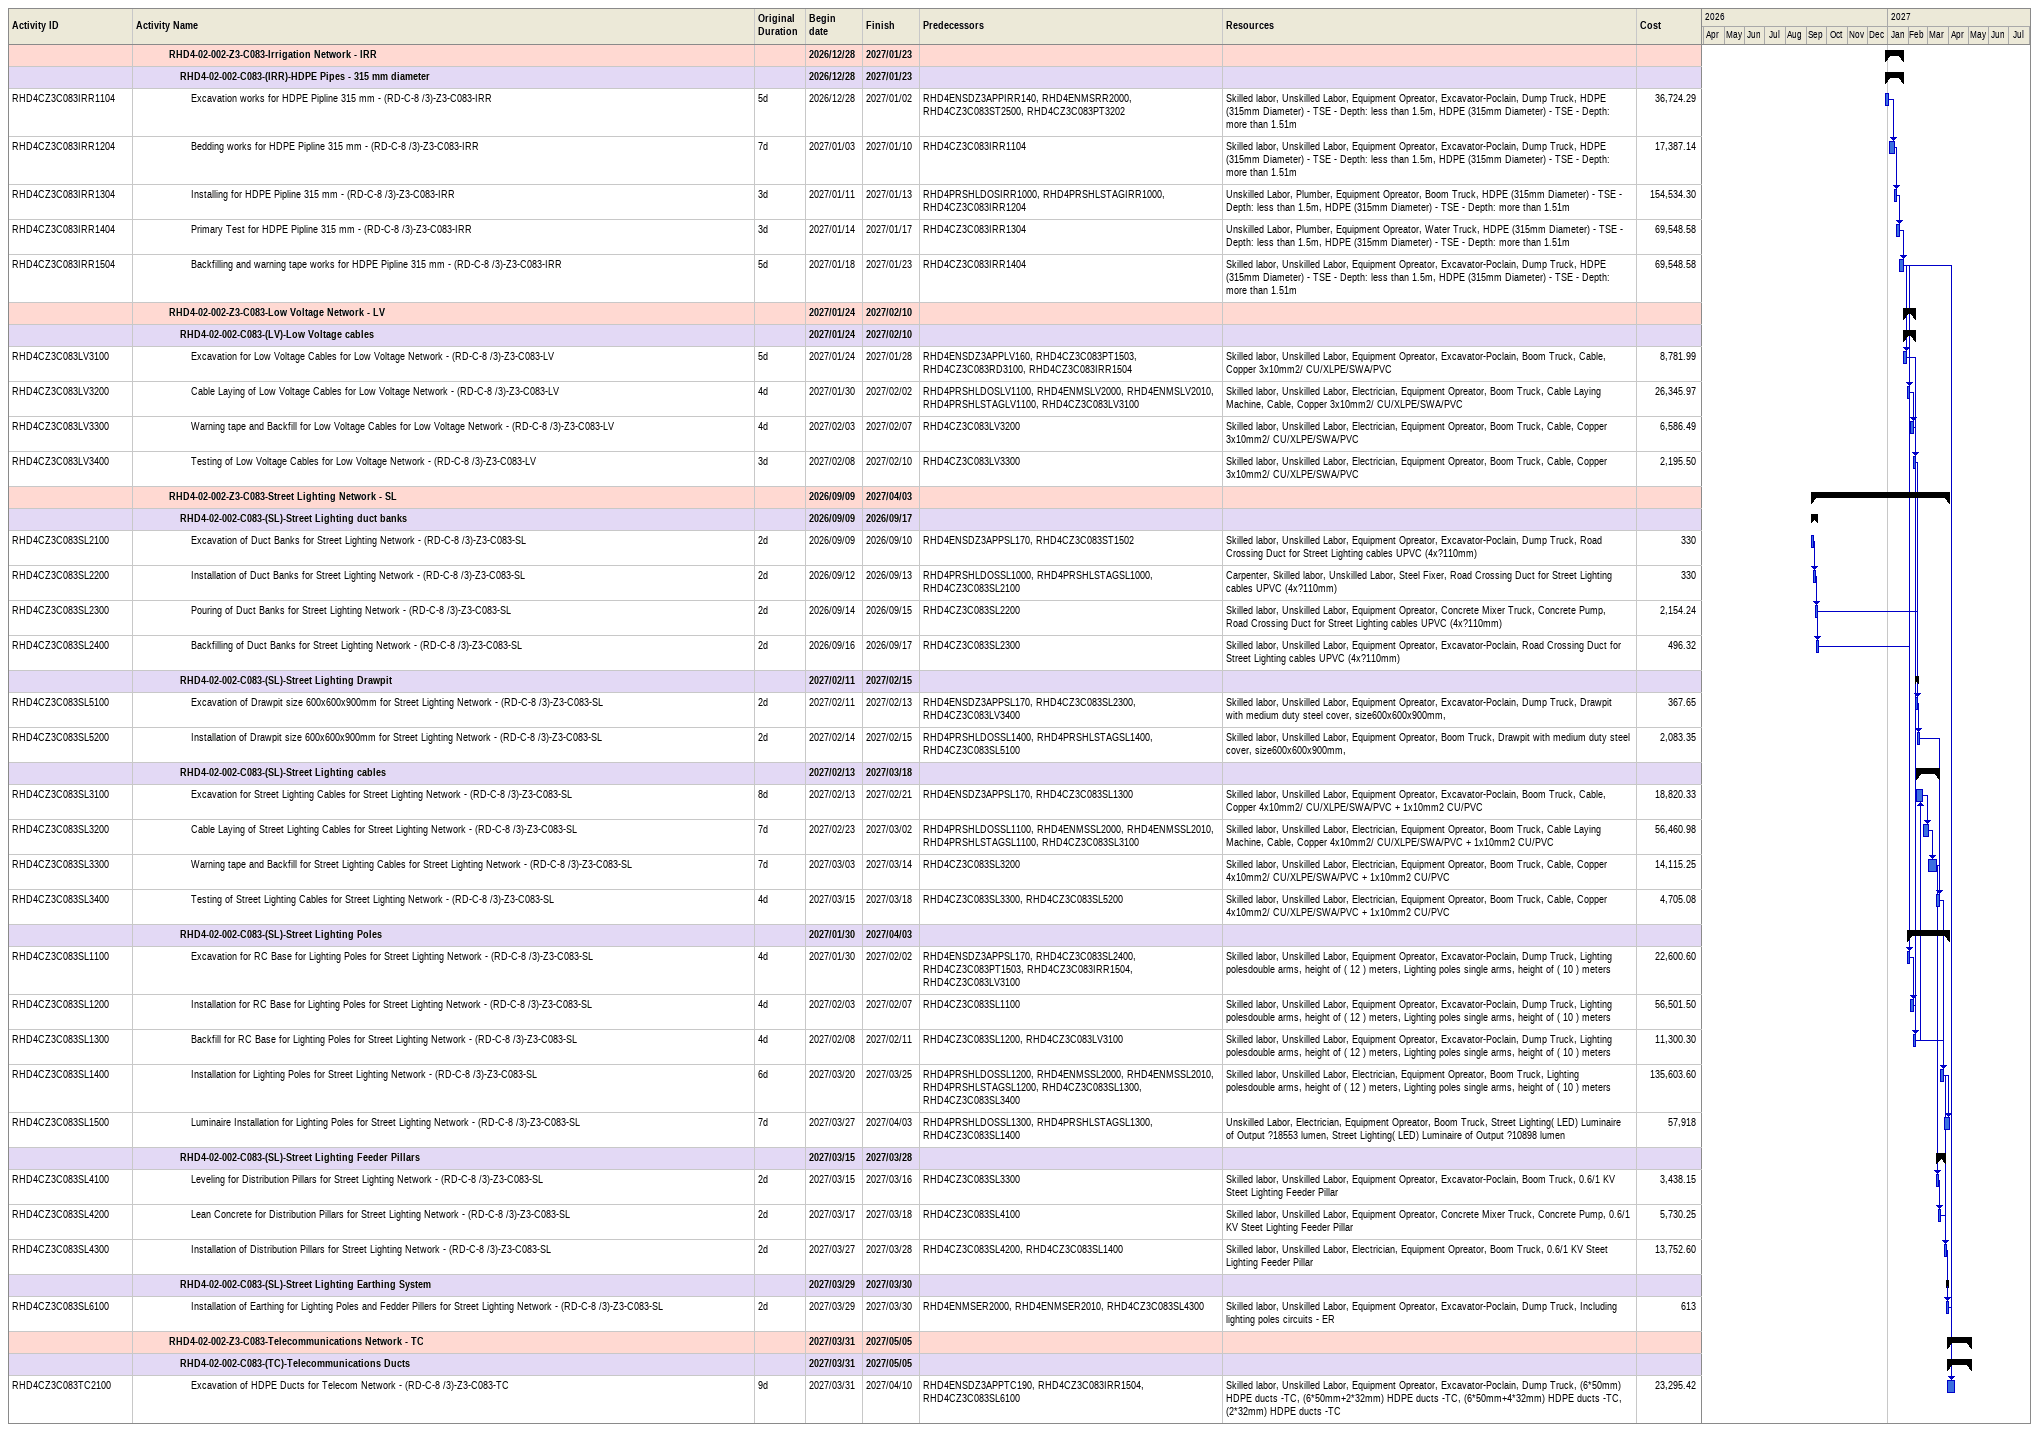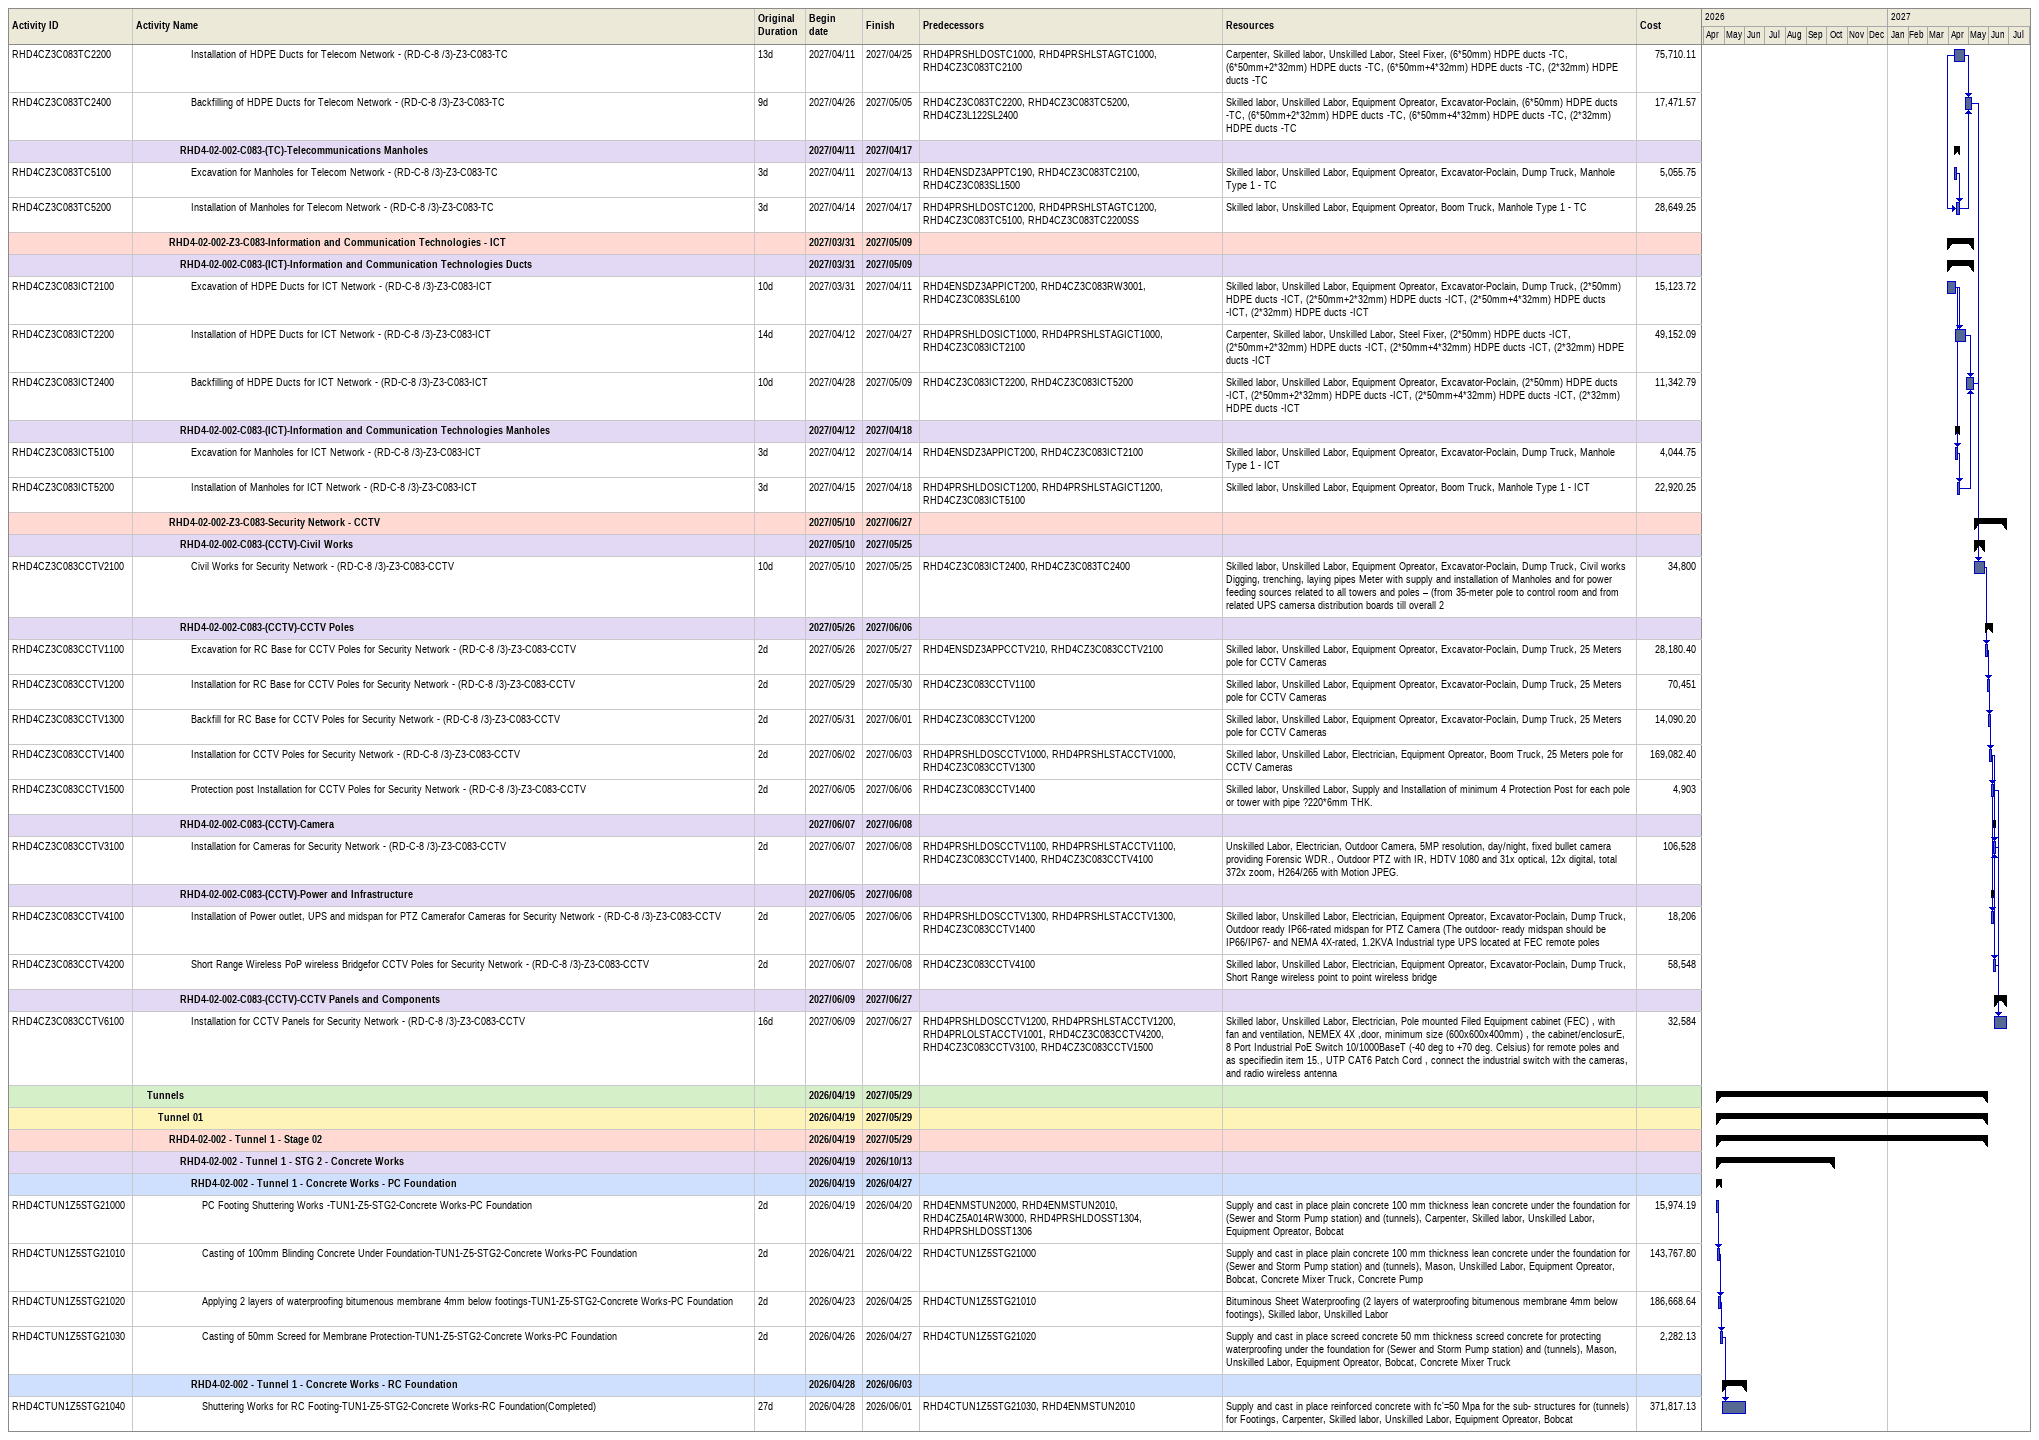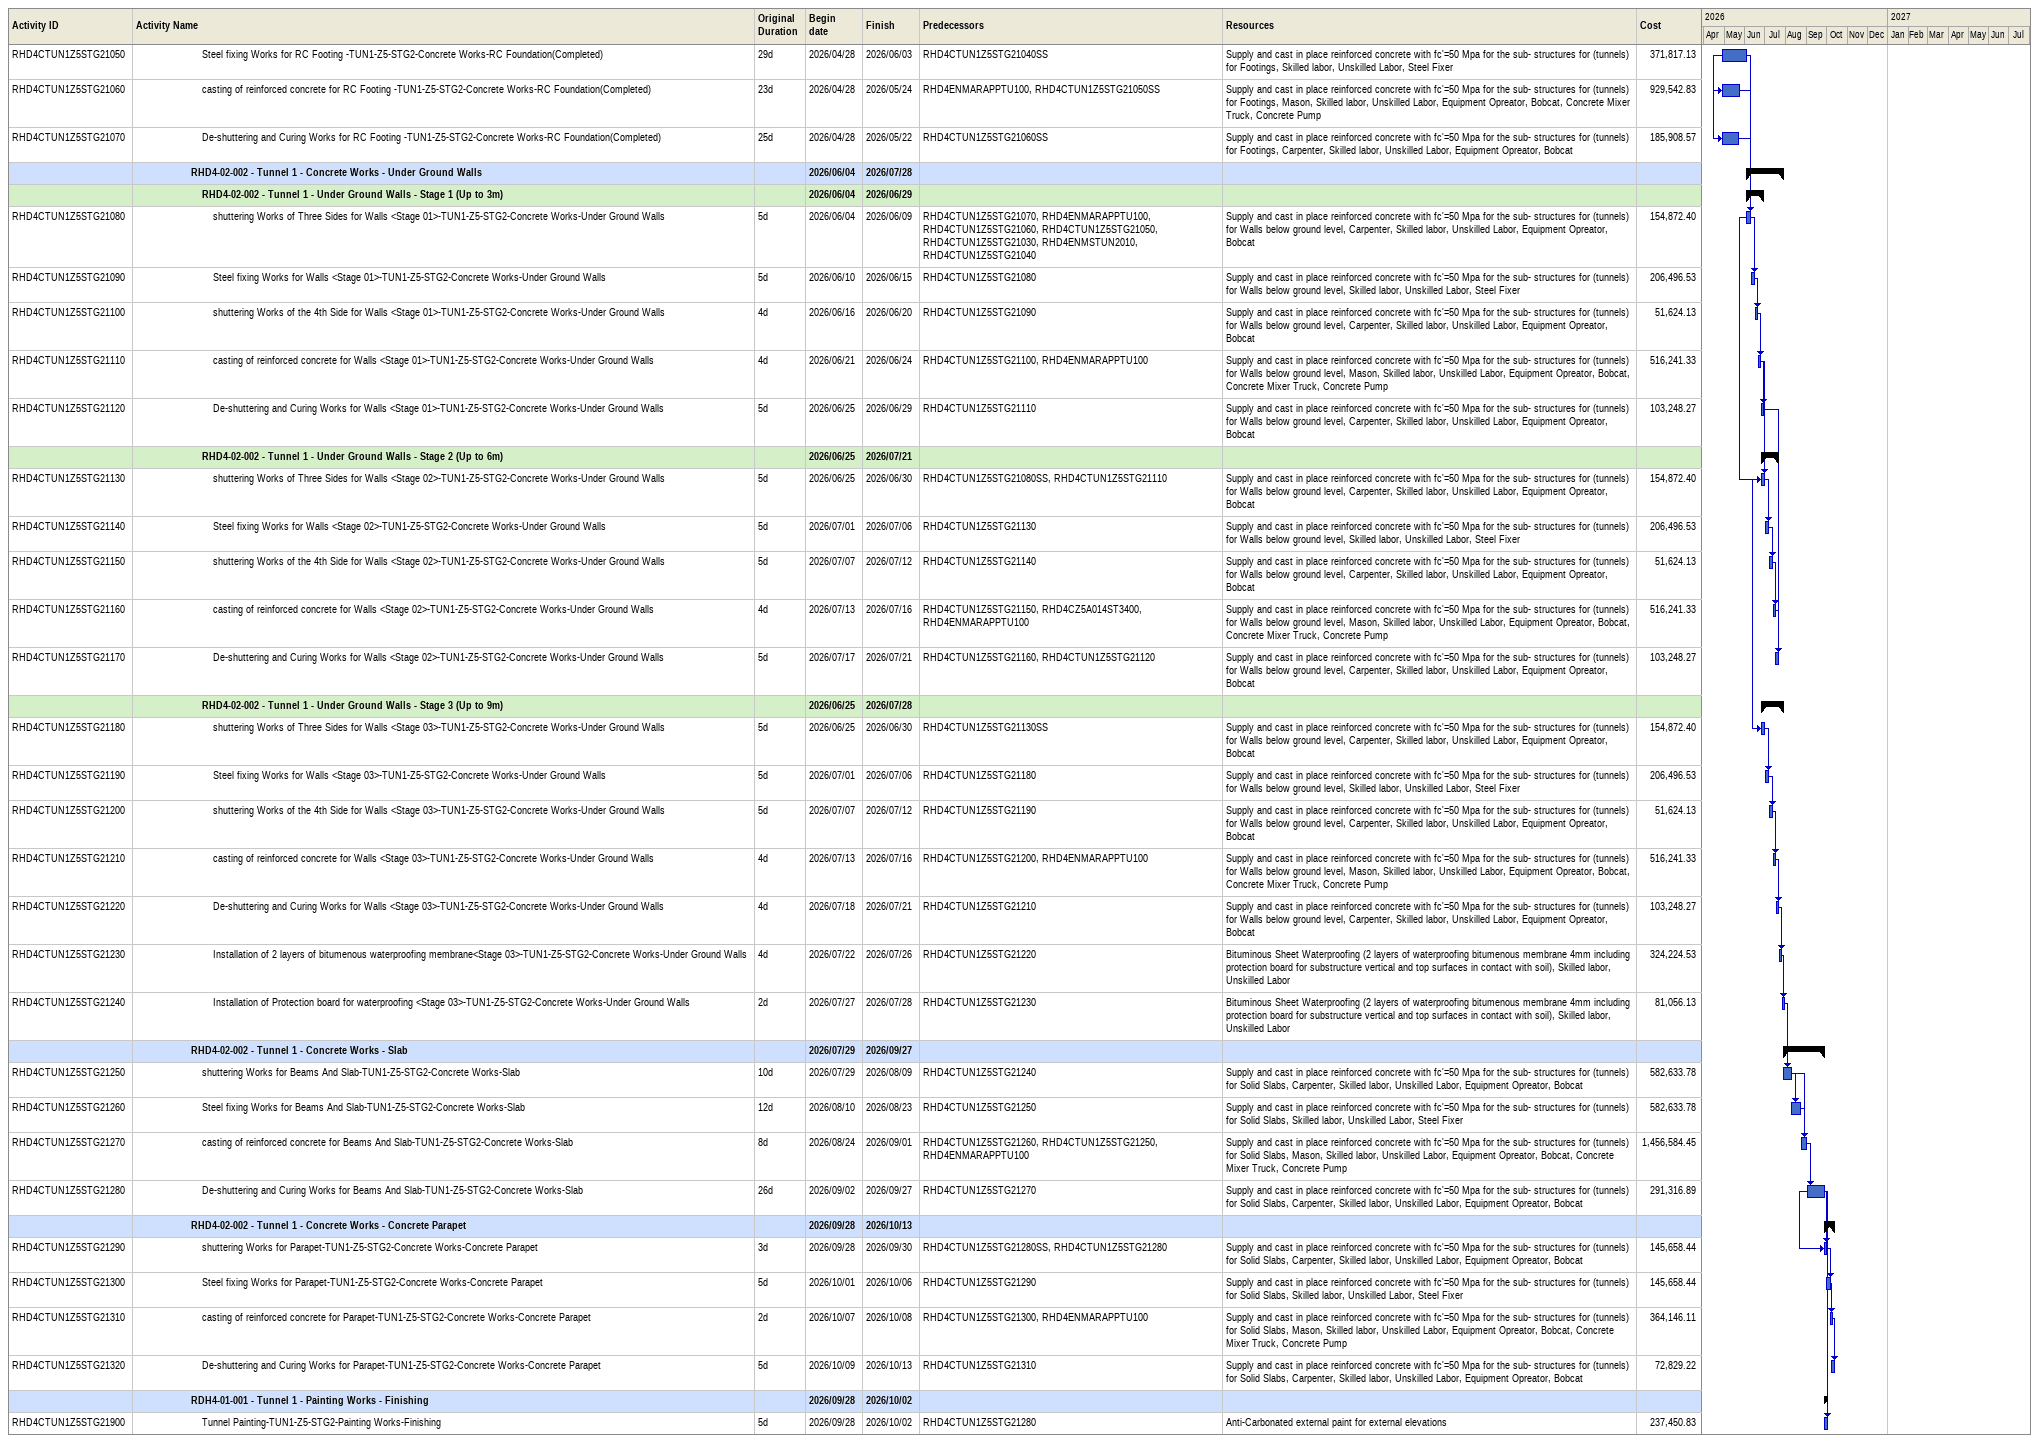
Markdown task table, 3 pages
| ID | Level | Task | Original duration | Start | Finish | Predecessors | Resources | Cost |
|---|---|---|---|---|---|---|---|---|
|  | 4 | **RHD4-02-002-Z3-C083-Irrigation Network - IRR** |  | 2026-12-28 | 2027-01-23 |  |  |  |
|  | 5 | **RHD4-02-002-C083-(IRR)-HDPE Pipes - 315 mm diameter** |  | 2026-12-28 | 2027-01-23 |  |  |  |
| RHD4CZ3C083IRR1104 | 6 | Excavation works for HDPE Pipline 315 mm - (RD-C-8 /3)-Z3-C083-IRR | 5d | 2026-12-28 | 2027-01-02 | RHD4ENSDZ3APPIRR140, RHD4ENMSRR2000, RHD4CZ3C083ST2500, RHD4CZ3C083PT3202 | Skilled labor, Unskilled Labor, Equipment Opreator, Excavator-Poclain, Dump Truck, HDPE (315mm Diameter) - TSE - Depth: less than 1.5m, HDPE (315mm Diameter) - TSE - Depth: more than 1.51m | 36724.29 |
| RHD4CZ3C083IRR1204 | 6 | Bedding works for HDPE Pipline 315 mm - (RD-C-8 /3)-Z3-C083-IRR | 7d | 2027-01-03 | 2027-01-10 | RHD4CZ3C083IRR1104 | Skilled labor, Unskilled Labor, Equipment Opreator, Excavator-Poclain, Dump Truck, HDPE (315mm Diameter) - TSE - Depth: less than 1.5m, HDPE (315mm Diameter) - TSE - Depth: more than 1.51m | 17387.14 |
| RHD4CZ3C083IRR1304 | 6 | Installing for HDPE Pipline 315 mm - (RD-C-8 /3)-Z3-C083-IRR | 3d | 2027-01-11 | 2027-01-13 | RHD4PRSHLDOSIRR1000, RHD4PRSHLSTAGIRR1000, RHD4CZ3C083IRR1204 | Unskilled Labor, Plumber, Equipment Opreator, Boom Truck, HDPE (315mm Diameter) - TSE - Depth: less than 1.5m, HDPE (315mm Diameter) - TSE - Depth: more than 1.51m | 154534.30 |
| RHD4CZ3C083IRR1404 | 6 | Primary Test for HDPE Pipline 315 mm - (RD-C-8 /3)-Z3-C083-IRR | 3d | 2027-01-14 | 2027-01-17 | RHD4CZ3C083IRR1304 | Unskilled Labor, Plumber, Equipment Opreator, Water Truck, HDPE (315mm Diameter) - TSE - Depth: less than 1.5m, HDPE (315mm Diameter) - TSE - Depth: more than 1.51m | 69548.58 |
| RHD4CZ3C083IRR1504 | 6 | Backfilling and warning tape works for HDPE Pipline 315 mm - (RD-C-8 /3)-Z3-C083-IRR | 5d | 2027-01-18 | 2027-01-23 | RHD4CZ3C083IRR1404 | Skilled labor, Unskilled Labor, Equipment Opreator, Excavator-Poclain, Dump Truck, HDPE (315mm Diameter) - TSE - Depth: less than 1.5m, HDPE (315mm Diameter) - TSE - Depth: more than 1.51m | 69548.58 |
|  | 4 | **RHD4-02-002-Z3-C083-Low Voltage Network - LV** |  | 2027-01-24 | 2027-02-10 |  |  |  |
|  | 5 | **RHD4-02-002-C083-(LV)-Low Voltage cables** |  | 2027-01-24 | 2027-02-10 |  |  |  |
| RHD4CZ3C083LV3100 | 6 | Excavation for Low Voltage Cables for Low Voltage Network - (RD-C-8 /3)-Z3-C083-LV | 5d | 2027-01-24 | 2027-01-28 | RHD4ENSDZ3APPLV160, RHD4CZ3C083PT1503, RHD4CZ3C083RD3100, RHD4CZ3C083IRR1504 | Skilled labor, Unskilled Labor, Equipment Opreator, Excavator-Poclain, Boom Truck, Cable, Copper 3x10mm2/ CU/XLPE/SWA/PVC | 8781.99 |
| RHD4CZ3C083LV3200 | 6 | Cable Laying of Low Voltage Cables for Low Voltage Network - (RD-C-8 /3)-Z3-C083-LV | 4d | 2027-01-30 | 2027-02-02 | RHD4PRSHLDOSLV1100, RHD4ENMSLV2000, RHD4ENMSLV2010, RHD4PRSHLSTAGLV1100, RHD4CZ3C083LV3100 | Skilled labor, Unskilled Labor, Electrician, Equipment Opreator, Boom Truck, Cable Laying Machine, Cable, Copper 3x10mm2/ CU/XLPE/SWA/PVC | 26345.97 |
| RHD4CZ3C083LV3300 | 6 | Warning tape and Backfill for Low Voltage Cables for Low Voltage Network - (RD-C-8 /3)-Z3-C083-LV | 4d | 2027-02-03 | 2027-02-07 | RHD4CZ3C083LV3200 | Skilled labor, Unskilled Labor, Electrician, Equipment Opreator, Boom Truck, Cable, Copper 3x10mm2/ CU/XLPE/SWA/PVC | 6586.49 |
| RHD4CZ3C083LV3400 | 6 | Testing of Low Voltage Cables for Low Voltage Network - (RD-C-8 /3)-Z3-C083-LV | 3d | 2027-02-08 | 2027-02-10 | RHD4CZ3C083LV3300 | Skilled labor, Unskilled Labor, Electrician, Equipment Opreator, Boom Truck, Cable, Copper 3x10mm2/ CU/XLPE/SWA/PVC | 2195.50 |
|  | 4 | **RHD4-02-002-Z3-C083-Street Lighting Network - SL** |  | 2026-09-09 | 2027-04-03 |  |  |  |
|  | 5 | **RHD4-02-002-C083-(SL)-Street Lighting duct banks** |  | 2026-09-09 | 2026-09-17 |  |  |  |
| RHD4CZ3C083SL2100 | 6 | Excavation of Duct Banks for Street Lighting Network - (RD-C-8 /3)-Z3-C083-SL | 2d | 2026-09-09 | 2026-09-10 | RHD4ENSDZ3APPSL170, RHD4CZ3C083ST1502 | Skilled labor, Unskilled Labor, Equipment Opreator, Excavator-Poclain, Dump Truck, Road Crossing Duct for Street Lighting cables UPVC (4x?110mm) | 330 |
| RHD4CZ3C083SL2200 | 6 | Installation of Duct Banks for Street Lighting Network - (RD-C-8 /3)-Z3-C083-SL | 2d | 2026-09-12 | 2026-09-13 | RHD4PRSHLDOSSL1000, RHD4PRSHLSTAGSL1000, RHD4CZ3C083SL2100 | Carpenter, Skilled labor, Unskilled Labor, Steel Fixer, Road Crossing Duct for Street Lighting cables UPVC (4x?110mm) | 330 |
| RHD4CZ3C083SL2300 | 6 | Pouring of Duct Banks for Street Lighting Network - (RD-C-8 /3)-Z3-C083-SL | 2d | 2026-09-14 | 2026-09-15 | RHD4CZ3C083SL2200 | Skilled labor, Unskilled Labor, Equipment Opreator, Concrete Mixer Truck, Concrete Pump, Road Crossing Duct for Street Lighting cables UPVC (4x?110mm) | 2154.24 |
| RHD4CZ3C083SL2400 | 6 | Backfilling of Duct Banks for Street Lighting Network - (RD-C-8 /3)-Z3-C083-SL | 2d | 2026-09-16 | 2026-09-17 | RHD4CZ3C083SL2300 | Skilled labor, Unskilled Labor, Equipment Opreator, Excavator-Poclain, Road Crossing Duct for Street Lighting cables UPVC (4x?110mm) | 496.32 |
|  | 5 | **RHD4-02-002-C083-(SL)-Street Lighting Drawpit** |  | 2027-02-11 | 2027-02-15 |  |  |  |
| RHD4CZ3C083SL5100 | 6 | Excavation of Drawpit size 600x600x900mm for Street Lighting Network - (RD-C-8 /3)-Z3-C083-SL | 2d | 2027-02-11 | 2027-02-13 | RHD4ENSDZ3APPSL170, RHD4CZ3C083SL2300, RHD4CZ3C083LV3400 | Skilled labor, Unskilled Labor, Equipment Opreator, Excavator-Poclain, Dump Truck, Drawpit with medium duty steel cover, size600x600x900mm, | 367.65 |
| RHD4CZ3C083SL5200 | 6 | Installation of Drawpit size 600x600x900mm for Street Lighting Network - (RD-C-8 /3)-Z3-C083-SL | 2d | 2027-02-14 | 2027-02-15 | RHD4PRSHLDOSSL1400, RHD4PRSHLSTAGSL1400, RHD4CZ3C083SL5100 | Skilled labor, Unskilled Labor, Equipment Opreator, Boom Truck, Drawpit with medium duty steel cover, size600x600x900mm, | 2083.35 |
|  | 5 | **RHD4-02-002-C083-(SL)-Street Lighting cables** |  | 2027-02-13 | 2027-03-18 |  |  |  |
| RHD4CZ3C083SL3100 | 6 | Excavation for Street Lighting Cables for Street Lighting Network - (RD-C-8 /3)-Z3-C083-SL | 8d | 2027-02-13 | 2027-02-21 | RHD4ENSDZ3APPSL170, RHD4CZ3C083SL1300 | Skilled labor, Unskilled Labor, Equipment Opreator, Excavator-Poclain, Boom Truck, Cable, Copper 4x10mm2/ CU/XLPE/SWA/PVC + 1x10mm2 CU/PVC | 18820.33 |
| RHD4CZ3C083SL3200 | 6 | Cable Laying of Street Lighting Cables for Street Lighting Network - (RD-C-8 /3)-Z3-C083-SL | 7d | 2027-02-23 | 2027-03-02 | RHD4PRSHLDOSSL1100, RHD4ENMSSL2000, RHD4ENMSSL2010, RHD4PRSHLSTAGSL1100, RHD4CZ3C083SL3100 | Skilled labor, Unskilled Labor, Electrician, Equipment Opreator, Boom Truck, Cable Laying Machine, Cable, Copper 4x10mm2/ CU/XLPE/SWA/PVC + 1x10mm2 CU/PVC | 56460.98 |
| RHD4CZ3C083SL3300 | 6 | Warning tape and Backfill for Street Lighting Cables for Street Lighting Network - (RD-C-8 /3)-Z3-C083-SL | 7d | 2027-03-03 | 2027-03-14 | RHD4CZ3C083SL3200 | Skilled labor, Unskilled Labor, Electrician, Equipment Opreator, Boom Truck, Cable, Copper 4x10mm2/ CU/XLPE/SWA/PVC + 1x10mm2 CU/PVC | 14115.25 |
| RHD4CZ3C083SL3400 | 6 | Testing of Street Lighting Cables for Street Lighting Network - (RD-C-8 /3)-Z3-C083-SL | 4d | 2027-03-15 | 2027-03-18 | RHD4CZ3C083SL3300, RHD4CZ3C083SL5200 | Skilled labor, Unskilled Labor, Electrician, Equipment Opreator, Boom Truck, Cable, Copper 4x10mm2/ CU/XLPE/SWA/PVC + 1x10mm2 CU/PVC | 4705.08 |
|  | 5 | **RHD4-02-002-C083-(SL)-Street Lighting Poles** |  | 2027-01-30 | 2027-04-03 |  |  |  |
| RHD4CZ3C083SL1100 | 6 | Excavation for RC Base for Lighting Poles for Street Lighting Network - (RD-C-8 /3)-Z3-C083-SL | 4d | 2027-01-30 | 2027-02-02 | RHD4ENSDZ3APPSL170, RHD4CZ3C083SL2400, RHD4CZ3C083PT1503, RHD4CZ3C083IRR1504, RHD4CZ3C083LV3100 | Skilled labor, Unskilled Labor, Equipment Opreator, Excavator-Poclain, Dump Truck, Lighting polesdouble arms, height of ( 12 ) meters, Lighting poles single arms, height of ( 10 ) meters | 22600.60 |
| RHD4CZ3C083SL1200 | 6 | Installation for RC Base for Lighting Poles for Street Lighting Network - (RD-C-8 /3)-Z3-C083-SL | 4d | 2027-02-03 | 2027-02-07 | RHD4CZ3C083SL1100 | Skilled labor, Unskilled Labor, Equipment Opreator, Excavator-Poclain, Dump Truck, Lighting polesdouble arms, height of ( 12 ) meters, Lighting poles single arms, height of ( 10 ) meters | 56501.50 |
| RHD4CZ3C083SL1300 | 6 | Backfill for RC Base for Lighting Poles for Street Lighting Network - (RD-C-8 /3)-Z3-C083-SL | 4d | 2027-02-08 | 2027-02-11 | RHD4CZ3C083SL1200, RHD4CZ3C083LV3100 | Skilled labor, Unskilled Labor, Equipment Opreator, Excavator-Poclain, Dump Truck, Lighting polesdouble arms, height of ( 12 ) meters, Lighting poles single arms, height of ( 10 ) meters | 11300.30 |
| RHD4CZ3C083SL1400 | 6 | Installation for Lighting Poles for Street Lighting Network - (RD-C-8 /3)-Z3-C083-SL | 6d | 2027-03-20 | 2027-03-25 | RHD4PRSHLDOSSL1200, RHD4ENMSSL2000, RHD4ENMSSL2010, RHD4PRSHLSTAGSL1200, RHD4CZ3C083SL1300, RHD4CZ3C083SL3400 | Skilled labor, Unskilled Labor, Electrician, Equipment Opreator, Boom Truck, Lighting polesdouble arms, height of ( 12 ) meters, Lighting poles single arms, height of ( 10 ) meters | 135603.60 |
| RHD4CZ3C083SL1500 | 6 | Luminaire Installation for Lighting Poles for Street Lighting Network - (RD-C-8 /3)-Z3-C083-SL | 7d | 2027-03-27 | 2027-04-03 | RHD4PRSHLDOSSL1300, RHD4PRSHLSTAGSL1300, RHD4CZ3C083SL1400 | Unskilled Labor, Electrician, Equipment Opreator, Boom Truck, Street Lighting( LED) Luminaire of Output ?18553 lumen, Street Lighting( LED) Luminaire of Output ?10898 lumen | 57918 |
|  | 5 | **RHD4-02-002-C083-(SL)-Street Lighting Feeder Pillars** |  | 2027-03-15 | 2027-03-28 |  |  |  |
| RHD4CZ3C083SL4100 | 6 | Leveling for Distribution Pillars for Street Lighting Network - (RD-C-8 /3)-Z3-C083-SL | 2d | 2027-03-15 | 2027-03-16 | RHD4CZ3C083SL3300 | Skilled labor, Unskilled Labor, Equipment Opreator, Excavator-Poclain, Boom Truck, 0.6/1 KV Steet Lighting Feeder Pillar | 3438.15 |
| RHD4CZ3C083SL4200 | 6 | Lean Concrete for Distribution Pillars for Street Lighting Network - (RD-C-8 /3)-Z3-C083-SL | 2d | 2027-03-17 | 2027-03-18 | RHD4CZ3C083SL4100 | Skilled labor, Unskilled Labor, Equipment Opreator, Concrete Mixer Truck, Concrete Pump, 0.6/1 KV Steet Lighting Feeder Pillar | 5730.25 |
| RHD4CZ3C083SL4300 | 6 | Installation of Distribution Pillars for Street Lighting Network - (RD-C-8 /3)-Z3-C083-SL | 2d | 2027-03-27 | 2027-03-28 | RHD4CZ3C083SL4200, RHD4CZ3C083SL1400 | Skilled labor, Unskilled Labor, Electrician, Equipment Opreator, Boom Truck, 0.6/1 KV Steet Lighting Feeder Pillar | 13752.60 |
|  | 5 | **RHD4-02-002-C083-(SL)-Street Lighting Earthing System** |  | 2027-03-29 | 2027-03-30 |  |  |  |
| RHD4CZ3C083SL6100 | 6 | Installation of Earthing for Lighting Poles and Fedder Pillers for Street Lighting Network - (RD-C-8 /3)-Z3-C083-SL | 2d | 2027-03-29 | 2027-03-30 | RHD4ENMSER2000, RHD4ENMSER2010, RHD4CZ3C083SL4300 | Skilled labor, Unskilled Labor, Equipment Opreator, Excavator-Poclain, Dump Truck, Including lighting poles circuits - ER | 613 |
|  | 4 | **RHD4-02-002-Z3-C083-Telecommunications Network - TC** |  | 2027-03-31 | 2027-05-05 |  |  |  |
|  | 5 | **RHD4-02-002-C083-(TC)-Telecommunications Ducts** |  | 2027-03-31 | 2027-05-05 |  |  |  |
| RHD4CZ3C083TC2100 | 6 | Excavation of HDPE Ducts for Telecom Network - (RD-C-8 /3)-Z3-C083-TC | 9d | 2027-03-31 | 2027-04-10 | RHD4ENSDZ3APPTC190, RHD4CZ3C083IRR1504, RHD4CZ3C083SL6100 | Skilled labor, Unskilled Labor, Equipment Opreator, Excavator-Poclain, Dump Truck, (6*50mm) HDPE ducts -TC, (6*50mm+2*32mm) HDPE ducts -TC, (6*50mm+4*32mm) HDPE ducts -TC, (2*32mm) HDPE ducts -TC | 23295.42 |
| RHD4CZ3C083TC2200 | 6 | Installation of HDPE Ducts for Telecom Network - (RD-C-8 /3)-Z3-C083-TC | 13d | 2027-04-11 | 2027-04-25 | RHD4PRSHLDOSTC1000, RHD4PRSHLSTAGTC1000, RHD4CZ3C083TC2100 | Carpenter, Skilled labor, Unskilled Labor, Steel Fixer, (6*50mm) HDPE ducts -TC, (6*50mm+2*32mm) HDPE ducts -TC, (6*50mm+4*32mm) HDPE ducts -TC, (2*32mm) HDPE ducts -TC | 75710.11 |
| RHD4CZ3C083TC2400 | 6 | Backfilling of HDPE Ducts for Telecom Network - (RD-C-8 /3)-Z3-C083-TC | 9d | 2027-04-26 | 2027-05-05 | RHD4CZ3C083TC2200, RHD4CZ3C083TC5200, RHD4CZ3L122SL2400 | Skilled labor, Unskilled Labor, Equipment Opreator, Excavator-Poclain, (6*50mm) HDPE ducts -TC, (6*50mm+2*32mm) HDPE ducts -TC, (6*50mm+4*32mm) HDPE ducts -TC, (2*32mm) HDPE ducts -TC | 17471.57 |
|  | 5 | **RHD4-02-002-C083-(TC)-Telecommunications Manholes** |  | 2027-04-11 | 2027-04-17 |  |  |  |
| RHD4CZ3C083TC5100 | 6 | Excavation for Manholes for Telecom Network - (RD-C-8 /3)-Z3-C083-TC | 3d | 2027-04-11 | 2027-04-13 | RHD4ENSDZ3APPTC190, RHD4CZ3C083TC2100, RHD4CZ3C083SL1500 | Skilled labor, Unskilled Labor, Equipment Opreator, Excavator-Poclain, Dump Truck, Manhole Type 1 - TC | 5055.75 |
| RHD4CZ3C083TC5200 | 6 | Installation of Manholes for Telecom Network - (RD-C-8 /3)-Z3-C083-TC | 3d | 2027-04-14 | 2027-04-17 | RHD4PRSHLDOSTC1200, RHD4PRSHLSTAGTC1200, RHD4CZ3C083TC5100, RHD4CZ3C083TC2200SS | Skilled labor, Unskilled Labor, Equipment Opreator, Boom Truck, Manhole Type 1 - TC | 28649.25 |
|  | 4 | **RHD4-02-002-Z3-C083-Information and Communication Technologies - ICT** |  | 2027-03-31 | 2027-05-09 |  |  |  |
|  | 5 | **RHD4-02-002-C083-(ICT)-Information and Communication Technologies Ducts** |  | 2027-03-31 | 2027-05-09 |  |  |  |
| RHD4CZ3C083ICT2100 | 6 | Excavation of HDPE Ducts for ICT Network - (RD-C-8 /3)-Z3-C083-ICT | 10d | 2027-03-31 | 2027-04-11 | RHD4ENSDZ3APPICT200, RHD4CZ3C083RW3001, RHD4CZ3C083SL6100 | Skilled labor, Unskilled Labor, Equipment Opreator, Excavator-Poclain, Dump Truck, (2*50mm) HDPE ducts -ICT, (2*50mm+2*32mm) HDPE ducts -ICT, (2*50mm+4*32mm) HDPE ducts -ICT, (2*32mm) HDPE ducts -ICT | 15123.72 |
| RHD4CZ3C083ICT2200 | 6 | Installation of HDPE Ducts for ICT Network - (RD-C-8 /3)-Z3-C083-ICT | 14d | 2027-04-12 | 2027-04-27 | RHD4PRSHLDOSICT1000, RHD4PRSHLSTAGICT1000, RHD4CZ3C083ICT2100 | Carpenter, Skilled labor, Unskilled Labor, Steel Fixer, (2*50mm) HDPE ducts -ICT, (2*50mm+2*32mm) HDPE ducts -ICT, (2*50mm+4*32mm) HDPE ducts -ICT, (2*32mm) HDPE ducts -ICT | 49152.09 |
| RHD4CZ3C083ICT2400 | 6 | Backfilling of HDPE Ducts for ICT Network - (RD-C-8 /3)-Z3-C083-ICT | 10d | 2027-04-28 | 2027-05-09 | RHD4CZ3C083ICT2200, RHD4CZ3C083ICT5200 | Skilled labor, Unskilled Labor, Equipment Opreator, Excavator-Poclain, (2*50mm) HDPE ducts -ICT, (2*50mm+2*32mm) HDPE ducts -ICT, (2*50mm+4*32mm) HDPE ducts -ICT, (2*32mm) HDPE ducts -ICT | 11342.79 |
|  | 5 | **RHD4-02-002-C083-(ICT)-Information and Communication Technologies Manholes** |  | 2027-04-12 | 2027-04-18 |  |  |  |
| RHD4CZ3C083ICT5100 | 6 | Excavation for Manholes for ICT Network - (RD-C-8 /3)-Z3-C083-ICT | 3d | 2027-04-12 | 2027-04-14 | RHD4ENSDZ3APPICT200, RHD4CZ3C083ICT2100 | Skilled labor, Unskilled Labor, Equipment Opreator, Excavator-Poclain, Dump Truck, Manhole Type 1 - ICT | 4044.75 |
| RHD4CZ3C083ICT5200 | 6 | Installation of Manholes for ICT Network - (RD-C-8 /3)-Z3-C083-ICT | 3d | 2027-04-15 | 2027-04-18 | RHD4PRSHLDOSICT1200, RHD4PRSHLSTAGICT1200, RHD4CZ3C083ICT5100 | Skilled labor, Unskilled Labor, Equipment Opreator, Boom Truck, Manhole Type 1 - ICT | 22920.25 |
|  | 4 | **RHD4-02-002-Z3-C083-Security Network - CCTV** |  | 2027-05-10 | 2027-06-27 |  |  |  |
|  | 5 | **RHD4-02-002-C083-(CCTV)-Civil Works** |  | 2027-05-10 | 2027-05-25 |  |  |  |
| RHD4CZ3C083CCTV2100 | 6 | Civil Works for Security Network - (RD-C-8 /3)-Z3-C083-CCTV | 10d | 2027-05-10 | 2027-05-25 | RHD4CZ3C083ICT2400, RHD4CZ3C083TC2400 | Skilled labor, Unskilled Labor, Equipment Opreator, Excavator-Poclain, Dump Truck, Civil works Digging, trenching, laying pipes Meter with supply and installation of Manholes and for power feeding sources related to all towers and poles – (from 35-meter pole to control room and from related UPS camersa distribution boards till overall 2 | 34800 |
|  | 5 | **RHD4-02-002-C083-(CCTV)-CCTV Poles** |  | 2027-05-26 | 2027-06-06 |  |  |  |
| RHD4CZ3C083CCTV1100 | 6 | Excavation for RC Base for CCTV Poles for Security Network - (RD-C-8 /3)-Z3-C083-CCTV | 2d | 2027-05-26 | 2027-05-27 | RHD4ENSDZ3APPCCTV210, RHD4CZ3C083CCTV2100 | Skilled labor, Unskilled Labor, Equipment Opreator, Excavator-Poclain, Dump Truck, 25 Meters pole for CCTV Cameras | 28180.40 |
| RHD4CZ3C083CCTV1200 | 6 | Installation for RC Base for CCTV Poles for Security Network - (RD-C-8 /3)-Z3-C083-CCTV | 2d | 2027-05-29 | 2027-05-30 | RHD4CZ3C083CCTV1100 | Skilled labor, Unskilled Labor, Equipment Opreator, Excavator-Poclain, Dump Truck, 25 Meters pole for CCTV Cameras | 70451 |
| RHD4CZ3C083CCTV1300 | 6 | Backfill for RC Base for CCTV Poles for Security Network - (RD-C-8 /3)-Z3-C083-CCTV | 2d | 2027-05-31 | 2027-06-01 | RHD4CZ3C083CCTV1200 | Skilled labor, Unskilled Labor, Equipment Opreator, Excavator-Poclain, Dump Truck, 25 Meters pole for CCTV Cameras | 14090.20 |
| RHD4CZ3C083CCTV1400 | 6 | Installation for CCTV Poles for Security Network - (RD-C-8 /3)-Z3-C083-CCTV | 2d | 2027-06-02 | 2027-06-03 | RHD4PRSHLDOSCCTV1000, RHD4PRSHLSTACCTV1000, RHD4CZ3C083CCTV1300 | Skilled labor, Unskilled Labor, Electrician, Equipment Opreator, Boom Truck, 25 Meters pole for CCTV Cameras | 169082.40 |
| RHD4CZ3C083CCTV1500 | 6 | Protection post Installation for CCTV Poles for Security Network - (RD-C-8 /3)-Z3-C083-CCTV | 2d | 2027-06-05 | 2027-06-06 | RHD4CZ3C083CCTV1400 | Skilled labor, Unskilled Labor, Supply and Installation of minimum 4 Protection Post for each pole or tower with pipe ?220*6mm THK. | 4903 |
|  | 5 | **RHD4-02-002-C083-(CCTV)-Camera** |  | 2027-06-07 | 2027-06-08 |  |  |  |
| RHD4CZ3C083CCTV3100 | 6 | Installation for Cameras for Security Network - (RD-C-8 /3)-Z3-C083-CCTV | 2d | 2027-06-07 | 2027-06-08 | RHD4PRSHLDOSCCTV1100, RHD4PRSHLSTACCTV1100, RHD4CZ3C083CCTV1400, RHD4CZ3C083CCTV4100 | Unskilled Labor, Electrician, Outdoor Camera, 5MP resolution, day/night, fixed bullet camera providing Forensic WDR., Outdoor PTZ with IR, HDTV 1080 and 31x optical, 12x digital, total 372x zoom, H264/265 with Motion JPEG. | 106528 |
|  | 5 | **RHD4-02-002-C083-(CCTV)-Power and Infrastructure** |  | 2027-06-05 | 2027-06-08 |  |  |  |
| RHD4CZ3C083CCTV4100 | 6 | Installation of Power outlet, UPS and midspan for PTZ Camerafor Cameras for Security Network - (RD-C-8 /3)-Z3-C083-CCTV | 2d | 2027-06-05 | 2027-06-06 | RHD4PRSHLDOSCCTV1300, RHD4PRSHLSTACCTV1300, RHD4CZ3C083CCTV1400 | Skilled labor, Unskilled Labor, Electrician, Equipment Opreator, Excavator-Poclain, Dump Truck, Outdoor ready IP66-rated midspan for PTZ Camera (The outdoor- ready midspan should be IP66/IP67- and NEMA 4X-rated, 1.2KVA Industrial type UPS located at FEC remote poles | 18206 |
| RHD4CZ3C083CCTV4200 | 6 | Short Range Wireless PoP wireless Bridgefor CCTV Poles for Security Network - (RD-C-8 /3)-Z3-C083-CCTV | 2d | 2027-06-07 | 2027-06-08 | RHD4CZ3C083CCTV4100 | Skilled labor, Unskilled Labor, Electrician, Equipment Opreator, Excavator-Poclain, Dump Truck, Short Range wireless point to point wireless bridge | 58548 |
|  | 5 | **RHD4-02-002-C083-(CCTV)-CCTV Panels and Components** |  | 2027-06-09 | 2027-06-27 |  |  |  |
| RHD4CZ3C083CCTV6100 | 6 | Installation for CCTV Panels for Security Network - (RD-C-8 /3)-Z3-C083-CCTV | 16d | 2027-06-09 | 2027-06-27 | RHD4PRSHLDOSCCTV1200, RHD4PRSHLSTACCTV1200, RHD4PRLOLSTACCTV1001, RHD4CZ3C083CCTV4200, RHD4CZ3C083CCTV3100, RHD4CZ3C083CCTV1500 | Skilled labor, Unskilled Labor, Electrician, Pole mounted Filed Equipment cabinet (FEC) , with fan and ventilation, NEMEX 4X ,door, minimum size (600x600x400mm) , the cabinet/enclosurE, 8 Port Industrial PoE Switch 10/1000BaseT (-40 deg to +70 deg. Celsius) for remote poles and as specifiedin item 15., UTP CAT6 Patch Cord , connect the industrial switch with the cameras, and radio wireless antenna | 32584 |
|  | 2 | **Tunnels** |  | 2026-04-19 | 2027-05-29 |  |  |  |
|  | 3 | **Tunnel 01** |  | 2026-04-19 | 2027-05-29 |  |  |  |
|  | 4 | **RHD4-02-002 - Tunnel 1 - Stage 02** |  | 2026-04-19 | 2027-05-29 |  |  |  |
|  | 5 | **RHD4-02-002 - Tunnel 1 - STG 2 - Concrete Works** |  | 2026-04-19 | 2026-10-13 |  |  |  |
|  | 6 | **RHD4-02-002 - Tunnel 1 - Concrete Works - PC Foundation** |  | 2026-04-19 | 2026-04-27 |  |  |  |
| RHD4CTUN1Z5STG21000 | 7 | PC Footing Shuttering Works -TUN1-Z5-STG2-Concrete Works-PC Foundation | 2d | 2026-04-19 | 2026-04-20 | RHD4ENMSTUN2000, RHD4ENMSTUN2010, RHD4CZ5A014RW3000, RHD4PRSHLDOSST1304, RHD4PRSHLDOSST1306 | Supply and cast in place plain concrete 100 mm thickness lean concrete under the foundation for (Sewer and Storm Pump station) and (tunnels), Carpenter, Skilled labor, Unskilled Labor, Equipment Opreator, Bobcat | 15974.19 |
| RHD4CTUN1Z5STG21010 | 7 | Casting of 100mm Blinding Concrete Under Foundation-TUN1-Z5-STG2-Concrete Works-PC Foundation | 2d | 2026-04-21 | 2026-04-22 | RHD4CTUN1Z5STG21000 | Supply and cast in place plain concrete 100 mm thickness lean concrete under the foundation for (Sewer and Storm Pump station) and (tunnels), Mason, Unskilled Labor, Equipment Opreator, Bobcat, Concrete Mixer Truck, Concrete Pump | 143767.80 |
| RHD4CTUN1Z5STG21020 | 7 | Applying 2 layers of waterproofing bitumenous membrane 4mm below footings-TUN1-Z5-STG2-Concrete Works-PC Foundation | 2d | 2026-04-23 | 2026-04-25 | RHD4CTUN1Z5STG21010 | Bituminous Sheet Waterproofing (2 layers of waterproofing bitumenous membrane 4mm below footings), Skilled labor, Unskilled Labor | 186668.64 |
| RHD4CTUN1Z5STG21030 | 7 | Casting of 50mm Screed for Membrane Protection-TUN1-Z5-STG2-Concrete Works-PC Foundation | 2d | 2026-04-26 | 2026-04-27 | RHD4CTUN1Z5STG21020 | Supply and cast in place screed concrete 50 mm thickness screed concrete for protecting waterproofing under the foundation for (Sewer and Storm Pump station) and (tunnels), Mason, Unskilled Labor, Equipment Opreator, Bobcat, Concrete Mixer Truck | 2282.13 |
|  | 6 | **RHD4-02-002 - Tunnel 1 - Concrete Works - RC Foundation** |  | 2026-04-28 | 2026-06-03 |  |  |  |
| RHD4CTUN1Z5STG21040 | 7 | Shuttering Works for RC Footing-TUN1-Z5-STG2-Concrete Works-RC Foundation(Completed) | 27d | 2026-04-28 | 2026-06-01 | RHD4CTUN1Z5STG21030, RHD4ENMSTUN2010 | Supply and cast in place reinforced concrete with fc'=50 Mpa for the sub- structures for (tunnels) for Footings, Carpenter, Skilled labor, Unskilled Labor, Equipment Opreator, Bobcat | 371817.13 |
| RHD4CTUN1Z5STG21050 | 7 | Steel fixing Works for RC Footing -TUN1-Z5-STG2-Concrete Works-RC Foundation(Completed) | 29d | 2026-04-28 | 2026-06-03 | RHD4CTUN1Z5STG21040SS | Supply and cast in place reinforced concrete with fc'=50 Mpa for the sub- structures for (tunnels) for Footings, Skilled labor, Unskilled Labor, Steel Fixer | 371817.13 |
| RHD4CTUN1Z5STG21060 | 7 | casting of reinforced concrete for RC Footing -TUN1-Z5-STG2-Concrete Works-RC Foundation(Completed) | 23d | 2026-04-28 | 2026-05-24 | RHD4ENMARAPPTU100, RHD4CTUN1Z5STG21050SS | Supply and cast in place reinforced concrete with fc'=50 Mpa for the sub- structures for (tunnels) for Footings, Mason, Skilled labor, Unskilled Labor, Equipment Opreator, Bobcat, Concrete Mixer Truck, Concrete Pump | 929542.83 |
| RHD4CTUN1Z5STG21070 | 7 | De-shuttering and Curing Works for RC Footing -TUN1-Z5-STG2-Concrete Works-RC Foundation(Completed) | 25d | 2026-04-28 | 2026-05-22 | RHD4CTUN1Z5STG21060SS | Supply and cast in place reinforced concrete with fc'=50 Mpa for the sub- structures for (tunnels) for Footings, Carpenter, Skilled labor, Unskilled Labor, Equipment Opreator, Bobcat | 185908.57 |
|  | 6 | **RHD4-02-002 - Tunnel 1 - Concrete Works - Under Ground Walls** |  | 2026-06-04 | 2026-07-28 |  |  |  |
|  | 7 | **RHD4-02-002 - Tunnel 1 - Under Ground Walls - Stage 1 (Up to 3m)** |  | 2026-06-04 | 2026-06-29 |  |  |  |
| RHD4CTUN1Z5STG21080 | 8 | shuttering Works of Three Sides for Walls <Stage 01>-TUN1-Z5-STG2-Concrete Works-Under Ground Walls | 5d | 2026-06-04 | 2026-06-09 | RHD4CTUN1Z5STG21070, RHD4ENMARAPPTU100, RHD4CTUN1Z5STG21060, RHD4CTUN1Z5STG21050, RHD4CTUN1Z5STG21030, RHD4ENMSTUN2010, RHD4CTUN1Z5STG21040 | Supply and cast in place reinforced concrete with fc'=50 Mpa for the sub- structures for (tunnels) for Walls below ground level, Carpenter, Skilled labor, Unskilled Labor, Equipment Opreator, Bobcat | 154872.40 |
| RHD4CTUN1Z5STG21090 | 8 | Steel fixing Works for Walls <Stage 01>-TUN1-Z5-STG2-Concrete Works-Under Ground Walls | 5d | 2026-06-10 | 2026-06-15 | RHD4CTUN1Z5STG21080 | Supply and cast in place reinforced concrete with fc'=50 Mpa for the sub- structures for (tunnels) for Walls below ground level, Skilled labor, Unskilled Labor, Steel Fixer | 206496.53 |
| RHD4CTUN1Z5STG21100 | 8 | shuttering Works of the 4th Side for Walls <Stage 01>-TUN1-Z5-STG2-Concrete Works-Under Ground Walls | 4d | 2026-06-16 | 2026-06-20 | RHD4CTUN1Z5STG21090 | Supply and cast in place reinforced concrete with fc'=50 Mpa for the sub- structures for (tunnels) for Walls below ground level, Carpenter, Skilled labor, Unskilled Labor, Equipment Opreator, Bobcat | 51624.13 |
| RHD4CTUN1Z5STG21110 | 8 | casting of reinforced concrete for Walls <Stage 01>-TUN1-Z5-STG2-Concrete Works-Under Ground Walls | 4d | 2026-06-21 | 2026-06-24 | RHD4CTUN1Z5STG21100, RHD4ENMARAPPTU100 | Supply and cast in place reinforced concrete with fc'=50 Mpa for the sub- structures for (tunnels) for Walls below ground level, Mason, Skilled labor, Unskilled Labor, Equipment Opreator, Bobcat, Concrete Mixer Truck, Concrete Pump | 516241.33 |
| RHD4CTUN1Z5STG21120 | 8 | De-shuttering and Curing Works for Walls <Stage 01>-TUN1-Z5-STG2-Concrete Works-Under Ground Walls | 5d | 2026-06-25 | 2026-06-29 | RHD4CTUN1Z5STG21110 | Supply and cast in place reinforced concrete with fc'=50 Mpa for the sub- structures for (tunnels) for Walls below ground level, Carpenter, Skilled labor, Unskilled Labor, Equipment Opreator, Bobcat | 103248.27 |
|  | 7 | **RHD4-02-002 - Tunnel 1 - Under Ground Walls - Stage 2 (Up to 6m)** |  | 2026-06-25 | 2026-07-21 |  |  |  |
| RHD4CTUN1Z5STG21130 | 8 | shuttering Works of Three Sides for Walls <Stage 02>-TUN1-Z5-STG2-Concrete Works-Under Ground Walls | 5d | 2026-06-25 | 2026-06-30 | RHD4CTUN1Z5STG21080SS, RHD4CTUN1Z5STG21110 | Supply and cast in place reinforced concrete with fc'=50 Mpa for the sub- structures for (tunnels) for Walls below ground level, Carpenter, Skilled labor, Unskilled Labor, Equipment Opreator, Bobcat | 154872.40 |
| RHD4CTUN1Z5STG21140 | 8 | Steel fixing Works for Walls <Stage 02>-TUN1-Z5-STG2-Concrete Works-Under Ground Walls | 5d | 2026-07-01 | 2026-07-06 | RHD4CTUN1Z5STG21130 | Supply and cast in place reinforced concrete with fc'=50 Mpa for the sub- structures for (tunnels) for Walls below ground level, Skilled labor, Unskilled Labor, Steel Fixer | 206496.53 |
| RHD4CTUN1Z5STG21150 | 8 | shuttering Works of the 4th Side for Walls <Stage 02>-TUN1-Z5-STG2-Concrete Works-Under Ground Walls | 5d | 2026-07-07 | 2026-07-12 | RHD4CTUN1Z5STG21140 | Supply and cast in place reinforced concrete with fc'=50 Mpa for the sub- structures for (tunnels) for Walls below ground level, Carpenter, Skilled labor, Unskilled Labor, Equipment Opreator, Bobcat | 51624.13 |
| RHD4CTUN1Z5STG21160 | 8 | casting of reinforced concrete for Walls <Stage 02>-TUN1-Z5-STG2-Concrete Works-Under Ground Walls | 4d | 2026-07-13 | 2026-07-16 | RHD4CTUN1Z5STG21150, RHD4CZ5A014ST3400, RHD4ENMARAPPTU100 | Supply and cast in place reinforced concrete with fc'=50 Mpa for the sub- structures for (tunnels) for Walls below ground level, Mason, Skilled labor, Unskilled Labor, Equipment Opreator, Bobcat, Concrete Mixer Truck, Concrete Pump | 516241.33 |
| RHD4CTUN1Z5STG21170 | 8 | De-shuttering and Curing Works for Walls <Stage 02>-TUN1-Z5-STG2-Concrete Works-Under Ground Walls | 5d | 2026-07-17 | 2026-07-21 | RHD4CTUN1Z5STG21160, RHD4CTUN1Z5STG21120 | Supply and cast in place reinforced concrete with fc'=50 Mpa for the sub- structures for (tunnels) for Walls below ground level, Carpenter, Skilled labor, Unskilled Labor, Equipment Opreator, Bobcat | 103248.27 |
|  | 7 | **RHD4-02-002 - Tunnel 1 - Under Ground Walls - Stage 3 (Up to 9m)** |  | 2026-06-25 | 2026-07-28 |  |  |  |
| RHD4CTUN1Z5STG21180 | 8 | shuttering Works of Three Sides for Walls <Stage 03>-TUN1-Z5-STG2-Concrete Works-Under Ground Walls | 5d | 2026-06-25 | 2026-06-30 | RHD4CTUN1Z5STG21130SS | Supply and cast in place reinforced concrete with fc'=50 Mpa for the sub- structures for (tunnels) for Walls below ground level, Carpenter, Skilled labor, Unskilled Labor, Equipment Opreator, Bobcat | 154872.40 |
| RHD4CTUN1Z5STG21190 | 8 | Steel fixing Works for Walls <Stage 03>-TUN1-Z5-STG2-Concrete Works-Under Ground Walls | 5d | 2026-07-01 | 2026-07-06 | RHD4CTUN1Z5STG21180 | Supply and cast in place reinforced concrete with fc'=50 Mpa for the sub- structures for (tunnels) for Walls below ground level, Skilled labor, Unskilled Labor, Steel Fixer | 206496.53 |
| RHD4CTUN1Z5STG21200 | 8 | shuttering Works of the 4th Side for Walls <Stage 03>-TUN1-Z5-STG2-Concrete Works-Under Ground Walls | 5d | 2026-07-07 | 2026-07-12 | RHD4CTUN1Z5STG21190 | Supply and cast in place reinforced concrete with fc'=50 Mpa for the sub- structures for (tunnels) for Walls below ground level, Carpenter, Skilled labor, Unskilled Labor, Equipment Opreator, Bobcat | 51624.13 |
| RHD4CTUN1Z5STG21210 | 8 | casting of reinforced concrete for Walls <Stage 03>-TUN1-Z5-STG2-Concrete Works-Under Ground Walls | 4d | 2026-07-13 | 2026-07-16 | RHD4CTUN1Z5STG21200, RHD4ENMARAPPTU100 | Supply and cast in place reinforced concrete with fc'=50 Mpa for the sub- structures for (tunnels) for Walls below ground level, Mason, Skilled labor, Unskilled Labor, Equipment Opreator, Bobcat, Concrete Mixer Truck, Concrete Pump | 516241.33 |
| RHD4CTUN1Z5STG21220 | 8 | De-shuttering and Curing Works for Walls <Stage 03>-TUN1-Z5-STG2-Concrete Works-Under Ground Walls | 4d | 2026-07-18 | 2026-07-21 | RHD4CTUN1Z5STG21210 | Supply and cast in place reinforced concrete with fc'=50 Mpa for the sub- structures for (tunnels) for Walls below ground level, Carpenter, Skilled labor, Unskilled Labor, Equipment Opreator, Bobcat | 103248.27 |
| RHD4CTUN1Z5STG21230 | 8 | Installation of 2 layers of bitumenous waterproofing membrane<Stage 03>-TUN1-Z5-STG2-Concrete Works-Under Ground Walls | 4d | 2026-07-22 | 2026-07-26 | RHD4CTUN1Z5STG21220 | Bituminous Sheet Waterproofing (2 layers of waterproofing bitumenous membrane 4mm including protection board for substructure vertical and top surfaces in contact with soil), Skilled labor, Unskilled Labor | 324224.53 |
| RHD4CTUN1Z5STG21240 | 8 | Installation of Protection board for waterproofing <Stage 03>-TUN1-Z5-STG2-Concrete Works-Under Ground Walls | 2d | 2026-07-27 | 2026-07-28 | RHD4CTUN1Z5STG21230 | Bituminous Sheet Waterproofing (2 layers of waterproofing bitumenous membrane 4mm including protection board for substructure vertical and top surfaces in contact with soil), Skilled labor, Unskilled Labor | 81056.13 |
|  | 6 | **RHD4-02-002 - Tunnel 1 - Concrete Works - Slab** |  | 2026-07-29 | 2026-09-27 |  |  |  |
| RHD4CTUN1Z5STG21250 | 7 | shuttering Works for Beams And Slab-TUN1-Z5-STG2-Concrete Works-Slab | 10d | 2026-07-29 | 2026-08-09 | RHD4CTUN1Z5STG21240 | Supply and cast in place reinforced concrete with fc'=50 Mpa for the sub- structures for (tunnels) for Solid Slabs, Carpenter, Skilled labor, Unskilled Labor, Equipment Opreator, Bobcat | 582633.78 |
| RHD4CTUN1Z5STG21260 | 7 | Steel fixing Works for Beams And Slab-TUN1-Z5-STG2-Concrete Works-Slab | 12d | 2026-08-10 | 2026-08-23 | RHD4CTUN1Z5STG21250 | Supply and cast in place reinforced concrete with fc'=50 Mpa for the sub- structures for (tunnels) for Solid Slabs, Skilled labor, Unskilled Labor, Steel Fixer | 582633.78 |
| RHD4CTUN1Z5STG21270 | 7 | casting of reinforced concrete for Beams And Slab-TUN1-Z5-STG2-Concrete Works-Slab | 8d | 2026-08-24 | 2026-09-01 | RHD4CTUN1Z5STG21260, RHD4CTUN1Z5STG21250, RHD4ENMARAPPTU100 | Supply and cast in place reinforced concrete with fc'=50 Mpa for the sub- structures for (tunnels) for Solid Slabs, Mason, Skilled labor, Unskilled Labor, Equipment Opreator, Bobcat, Concrete Mixer Truck, Concrete Pump | 1456584.45 |
| RHD4CTUN1Z5STG21280 | 7 | De-shuttering and Curing Works for Beams And Slab-TUN1-Z5-STG2-Concrete Works-Slab | 26d | 2026-09-02 | 2026-09-27 | RHD4CTUN1Z5STG21270 | Supply and cast in place reinforced concrete with fc'=50 Mpa for the sub- structures for (tunnels) for Solid Slabs, Carpenter, Skilled labor, Unskilled Labor, Equipment Opreator, Bobcat | 291316.89 |
|  | 6 | **RHD4-02-002 - Tunnel 1 - Concrete Works - Concrete Parapet** |  | 2026-09-28 | 2026-10-13 |  |  |  |
| RHD4CTUN1Z5STG21290 | 7 | shuttering Works for Parapet-TUN1-Z5-STG2-Concrete Works-Concrete Parapet | 3d | 2026-09-28 | 2026-09-30 | RHD4CTUN1Z5STG21280SS, RHD4CTUN1Z5STG21280 | Supply and cast in place reinforced concrete with fc'=50 Mpa for the sub- structures for (tunnels) for Solid Slabs, Carpenter, Skilled labor, Unskilled Labor, Equipment Opreator, Bobcat | 145658.44 |
| RHD4CTUN1Z5STG21300 | 7 | Steel fixing Works for Parapet-TUN1-Z5-STG2-Concrete Works-Concrete Parapet | 5d | 2026-10-01 | 2026-10-06 | RHD4CTUN1Z5STG21290 | Supply and cast in place reinforced concrete with fc'=50 Mpa for the sub- structures for (tunnels) for Solid Slabs, Skilled labor, Unskilled Labor, Steel Fixer | 145658.44 |
| RHD4CTUN1Z5STG21310 | 7 | casting of reinforced concrete for Parapet-TUN1-Z5-STG2-Concrete Works-Concrete Parapet | 2d | 2026-10-07 | 2026-10-08 | RHD4CTUN1Z5STG21300, RHD4ENMARAPPTU100 | Supply and cast in place reinforced concrete with fc'=50 Mpa for the sub- structures for (tunnels) for Solid Slabs, Mason, Skilled labor, Unskilled Labor, Equipment Opreator, Bobcat, Concrete Mixer Truck, Concrete Pump | 364146.11 |
| RHD4CTUN1Z5STG21320 | 7 | De-shuttering and Curing Works for Parapet-TUN1-Z5-STG2-Concrete Works-Concrete Parapet | 5d | 2026-10-09 | 2026-10-13 | RHD4CTUN1Z5STG21310 | Supply and cast in place reinforced concrete with fc'=50 Mpa for the sub- structures for (tunnels) for Solid Slabs, Carpenter, Skilled labor, Unskilled Labor, Equipment Opreator, Bobcat | 72829.22 |
|  | 6 | **RDH4-01-001 - Tunnel 1 - Painting Works - Finishing** |  | 2026-09-28 | 2026-10-02 |  |  |  |
| RHD4CTUN1Z5STG21900 | 7 | Tunnel Painting-TUN1-Z5-STG2-Painting Works-Finishing | 5d | 2026-09-28 | 2026-10-02 | RHD4CTUN1Z5STG21280 | Anti-Carbonated external paint for external elevations | 237450.83 |
